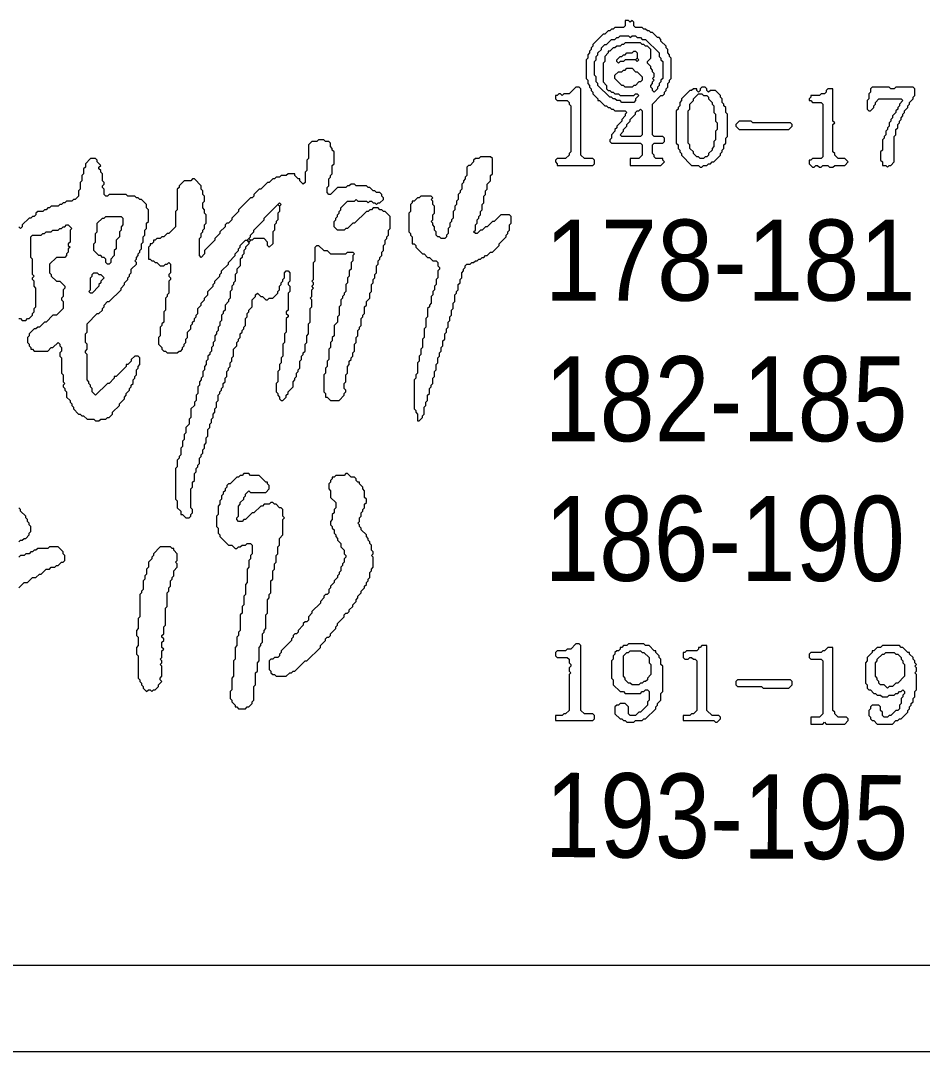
# Model space of a CAD drawing. Header units: millimetres. Extents: x 4 to 412, y 4 to 290.
# Drawn here: x 250.2 to 296.6, y 4.2 to 57.2 of the extents above; entities that cross this region are included whole.
import ezdxf

# ---------------------------------------------------------------- set-up
doc = ezdxf.new("R2010")
doc.units = ezdxf.units.MM
for name, color, linetype, lineweight in [('OCR_TEXT', 6, 'Continuous', 0), ('TRACE_CURVE', 6, 'Continuous', 0), ('TRACE_STRAIGHT', 5, 'Continuous', 0), ('TRACE_TEXT_SYMBOL', 6, 'Continuous', 0)]:
    doc.layers.add(name, color=color, linetype=linetype, lineweight=lineweight)
doc.styles.add('wqy-unicode', font='wqy-unicode.lff')

msp = doc.modelspace()

# ---------------------------------------------------------------- linework, layer by layer
at = {"layer": 'TRACE_CURVE', "color": 6}
for points in [[(265.525, 51.056), (265.438, 50.968), (265.175, 50.968), (265, 50.793), (265, 50.093), (264.912, 50.005), (264.912, 49.479), (264.825, 49.392), (264.825, 48.866), (264.737, 48.779), (264.562, 48.954), (264.562, 49.042), (264.474, 49.042), (264.299, 49.217), (264.299, 49.304), (263.949, 49.304), (263.861, 49.217), (263.599, 49.217), (263.511, 49.129), (263.336, 49.129), (263.248, 49.042), (263.161, 49.042), (262.986, 48.866), (262.898, 48.866), (262.548, 48.516), (262.46, 48.516), (262.198, 48.253), (262.198, 48.166), (262.11, 48.078), (262.022, 48.078), (261.409, 47.465), (261.409, 47.378), (261.059, 47.027), (261.059, 46.94), (260.884, 46.765), (260.796, 46.765), (260.709, 46.677), (260.709, 46.59), (260.446, 46.327), (260.446, 46.239), (260.183, 45.977), (260.183, 45.889), (259.658, 45.363), (259.658, 45.188), (259.483, 45.013), (259.395, 45.101), (259.395, 45.977), (259.483, 46.064), (259.483, 46.239), (259.57, 46.327), (259.57, 46.414), (259.658, 46.502), (259.658, 46.677), (259.745, 46.765), (259.745, 47.203), (259.658, 47.29), (259.658, 47.465), (259.57, 47.553), (259.57, 47.816), (259.658, 47.903), (259.658, 48.166), (259.57, 48.253), (259.57, 48.429), (259.483, 48.516)], [(268.853, 48.078), (268.766, 48.166), (268.766, 48.253), (268.678, 48.341), (268.503, 48.341), (268.415, 48.429), (268.328, 48.429), (268.153, 48.604), (268.065, 48.604), (267.977, 48.691), (267.452, 48.691), (267.364, 48.779), (267.189, 48.779), (267.102, 48.691), (267.014, 48.691), (266.927, 48.604), (266.489, 48.604), (266.138, 48.253), (266.051, 48.253), (265.963, 48.341), (265.963, 48.604), (266.051, 48.691), (266.051, 49.042), (266.138, 49.129), (266.138, 49.217), (266.226, 49.304), (266.226, 49.742), (266.314, 49.83), (266.314, 50.443), (266.226, 50.53), (266.226, 50.618), (266.138, 50.706), (266.138, 50.881), (266.051, 50.968), (265.876, 50.968), (265.788, 51.056), (265.525, 51.056)], [(253.79, 50.093), (253.528, 49.83), (253.528, 49.655), (253.44, 49.567), (253.44, 49.304), (253.353, 49.217), (253.353, 48.954), (253.265, 48.866), (253.265, 48.516), (253.177, 48.429), (253.177, 48.166), (253.002, 47.991), (252.915, 47.991), (252.827, 47.903), (252.564, 47.903), (252.477, 47.816), (252.389, 47.816), (252.302, 47.728), (252.214, 47.728), (252.126, 47.64), (251.776, 47.64), (251.689, 47.553), (251.601, 47.553), (251.513, 47.465), (251.426, 47.465), (251.338, 47.378), (251.076, 47.378), (250.988, 47.29), (250.988, 47.203), (250.9, 47.115), (250.813, 47.115), (250.725, 47.027), (250.638, 47.027), (250.287, 46.677), (250.287, 46.59), (250.2, 46.502), (250.112, 46.59)], [(256.242, 45.101), (256.242, 45.188), (256.33, 45.276), (256.33, 45.363), (256.418, 45.451), (256.418, 45.714), (256.505, 45.801), (256.505, 46.064), (256.593, 46.152), (256.593, 46.414), (256.68, 46.502), (256.68, 46.765), (256.768, 46.852), (256.768, 47.465), (256.68, 47.553), (256.68, 47.728), (256.418, 47.991), (256.33, 47.991), (256.242, 48.078), (256.155, 48.078), (256.067, 48.166), (255.717, 48.166), (255.629, 48.253), (254.754, 48.253), (254.666, 48.166), (254.579, 48.166), (254.491, 48.253), (254.491, 48.516), (254.403, 48.604), (254.403, 48.691), (254.491, 48.779), (254.491, 48.866), (254.403, 48.954), (254.403, 49.304), (254.316, 49.392), (254.316, 49.479), (254.228, 49.567), (254.228, 49.655), (254.316, 49.742), (254.141, 49.917), (254.141, 50.005), (254.053, 50.093), (253.79, 50.093)], [(273.845, 50.18), (273.757, 50.093), (273.582, 50.093), (273.495, 50.005), (273.495, 49.917), (273.319, 49.742), (273.232, 49.742), (273.144, 49.655), (273.144, 49.217), (273.057, 49.129), (273.057, 49.042), (272.969, 48.954), (272.969, 48.866), (272.882, 48.779), (272.882, 48.516), (272.794, 48.429), (272.794, 48.341), (272.706, 48.253), (272.706, 47.991), (272.619, 47.903), (272.619, 47.728), (272.531, 47.64), (272.531, 47.465), (272.444, 47.378), (272.444, 47.027), (272.356, 46.94), (272.356, 46.852), (272.269, 46.765), (272.269, 46.59), (272.181, 46.502), (272.181, 46.239), (272.093, 46.152), (272.093, 46.064), (272.006, 45.977), (271.831, 45.977), (271.743, 46.064), (271.656, 46.064), (271.568, 46.152), (271.568, 46.327), (271.48, 46.414), (271.48, 46.59), (271.393, 46.677), (271.393, 46.765), (271.305, 46.852), (271.393, 46.94), (271.393, 47.203), (271.48, 47.29), (271.48, 47.64), (271.393, 47.728), (271.393, 47.903), (271.305, 47.991), (271.393, 48.078), (271.305, 48.166), (270.78, 48.166), (270.692, 48.078), (270.605, 48.078), (270.429, 47.903), (270.342, 47.903), (270.342, 47.816), (270.254, 47.728), (270.254, 47.378), (270.167, 47.29), (270.167, 46.327), (270.254, 46.239)], [(275.421, 46.765), (275.421, 47.115), (275.334, 47.203), (274.896, 47.203), (274.545, 46.852), (274.458, 46.852), (274.195, 46.59), (274.108, 46.59), (273.932, 46.414), (273.845, 46.414), (273.67, 46.239), (273.582, 46.239), (273.495, 46.327), (273.582, 46.414), (273.582, 46.677), (273.67, 46.765), (273.67, 46.94), (273.757, 47.027), (273.757, 47.115), (273.845, 47.203), (273.845, 47.378), (273.932, 47.465), (273.932, 47.728), (274.02, 47.816), (274.02, 48.166), (274.108, 48.253), (274.108, 48.429), (274.195, 48.516), (274.195, 48.779), (274.37, 48.954), (274.37, 49.217), (274.458, 49.304), (274.458, 50.093), (274.37, 50.18), (273.845, 50.18)], [(259.483, 48.516), (259.483, 48.691), (259.132, 49.042), (259.045, 49.042), (258.957, 48.954), (258.607, 48.954), (258.344, 48.691), (258.344, 48.604), (258.257, 48.516), (258.257, 47.465), (258.169, 47.378), (258.169, 46.59), (257.819, 46.239), (257.731, 46.239), (257.556, 46.064), (257.468, 46.064), (257.381, 45.977), (257.206, 45.977), (257.118, 45.889), (257.031, 45.889), (257.031, 45.801), (256.943, 45.714), (256.855, 45.714), (256.855, 45.626), (256.768, 45.539), (256.768, 44.926), (256.855, 44.926), (256.943, 44.838), (257.031, 44.838), (257.118, 44.75), (257.206, 44.75), (257.381, 44.575), (257.556, 44.575), (257.644, 44.663), (257.731, 44.663), (257.819, 44.75), (257.906, 44.663), (257.906, 44.225), (257.819, 44.137), (257.819, 44.05), (257.906, 43.962), (257.906, 43.875), (257.819, 43.787), (257.819, 43.174), (257.731, 43.087), (257.731, 42.999), (257.644, 42.911), (257.644, 42.298), (257.556, 42.211), (257.556, 41.685), (257.468, 41.598), (257.468, 41.51), (257.381, 41.423), (257.381, 40.985), (257.293, 40.897), (257.293, 40.547), (257.468, 40.372), (257.468, 40.284), (257.556, 40.197), (257.644, 40.197), (257.731, 40.109), (258.257, 40.109), (258.344, 40.197), (258.432, 40.197)], [(268.24, 43.612), (268.328, 43.7), (268.328, 43.875), (268.415, 43.962), (268.415, 44.137), (268.503, 44.225), (268.503, 44.575), (268.59, 44.663), (268.59, 44.838), (268.678, 44.926), (268.678, 45.013), (268.766, 45.101), (268.766, 45.276), (268.853, 45.363), (268.853, 45.626), (268.941, 45.714), (268.941, 45.889), (269.028, 45.977), (269.028, 46.064), (269.116, 46.152), (269.116, 46.414), (269.203, 46.502), (269.203, 47.115), (268.941, 47.378), (268.853, 47.378), (268.766, 47.465), (268.678, 47.465), (268.59, 47.553), (268.328, 47.553), (268.24, 47.465), (268.153, 47.465), (268.065, 47.378), (267.977, 47.378), (267.364, 46.765), (267.277, 46.765), (267.014, 46.502), (266.927, 46.502), (266.839, 46.414), (266.489, 46.414), (266.314, 46.59), (266.314, 46.852), (266.401, 46.94), (266.401, 47.027), (266.489, 47.115), (266.489, 47.203), (266.576, 47.29), (266.576, 47.378), (266.664, 47.465), (266.664, 47.553), (267.014, 47.903), (267.364, 47.903), (267.452, 47.991), (267.54, 47.903), (267.977, 47.903), (268.065, 47.816), (268.153, 47.903), (268.24, 47.903), (268.328, 47.816), (268.415, 47.816), (268.503, 47.728), (268.59, 47.816), (268.678, 47.816), (268.853, 47.991), (268.853, 48.078)], [(250.463, 41.773), (250.55, 41.861), (250.638, 41.861), (250.813, 42.036), (250.813, 42.123), (250.9, 42.211), (250.9, 42.386), (250.988, 42.474), (250.988, 43.437), (250.9, 43.524), (250.9, 43.787), (250.813, 43.875), (250.813, 43.962), (250.9, 44.05), (250.813, 44.137), (250.813, 44.926), (250.725, 45.013), (250.725, 46.064), (250.813, 46.152), (251.251, 46.152), (251.338, 46.239), (251.426, 46.239), (251.513, 46.327), (251.776, 46.327), (251.864, 46.414), (252.126, 46.414), (252.214, 46.502), (252.302, 46.502), (252.389, 46.59), (252.477, 46.59), (252.564, 46.677), (252.652, 46.677), (252.827, 46.502), (252.739, 46.414), (252.739, 45.801), (252.652, 45.714), (252.652, 45.626), (252.739, 45.539), (252.652, 45.451), (252.652, 45.276), (252.564, 45.188), (252.564, 45.101), (252.477, 45.013), (252.039, 45.013), (251.689, 44.663), (251.689, 44.225), (251.776, 44.137), (251.776, 44.05), (252.039, 43.787), (252.214, 43.787), (252.477, 43.524), (252.477, 43.437), (252.389, 43.349), (252.389, 42.999), (252.302, 42.911), (252.302, 42.824), (252.389, 42.736), (252.389, 42.386), (252.039, 42.036), (251.864, 42.036), (251.513, 41.685), (251.426, 41.685), (251.163, 41.423), (251.076, 41.423)], [(271.305, 38.445), (271.393, 38.533), (271.393, 38.795), (271.48, 38.883), (271.48, 39.146), (271.568, 39.233), (271.568, 39.496), (271.656, 39.584), (271.656, 39.846), (271.743, 39.934), (271.743, 40.109), (271.831, 40.197), (271.831, 40.372), (271.918, 40.459), (271.918, 40.722), (272.006, 40.81), (272.006, 41.072), (272.093, 41.16), (272.093, 41.335), (272.181, 41.423), (272.181, 41.685), (272.269, 41.773), (272.269, 41.948), (272.356, 42.036), (272.356, 42.298), (272.444, 42.386), (272.444, 42.649), (272.531, 42.736), (272.531, 43.087), (272.619, 43.174), (272.619, 43.262), (272.706, 43.349), (272.706, 43.612), (272.794, 43.7), (272.794, 43.875), (272.882, 43.962), (272.882, 44.225), (272.969, 44.313), (272.969, 44.4), (273.057, 44.488), (273.057, 44.575), (273.144, 44.663), (273.319, 44.663), (273.407, 44.75), (273.495, 44.75), (273.582, 44.838), (273.67, 44.838), (273.757, 44.926), (273.845, 44.926), (273.932, 45.013), (274.02, 45.013), (274.108, 45.101), (274.195, 45.101), (274.37, 45.276), (274.458, 45.276), (274.808, 45.626), (274.808, 45.714), (275.159, 46.064), (275.159, 46.152), (275.246, 46.239), (275.246, 46.327), (275.334, 46.414), (275.334, 46.677), (275.421, 46.765)], [(270.254, 46.239), (270.254, 46.152), (270.342, 46.064), (270.342, 45.714), (270.429, 45.714), (270.517, 45.626), (270.517, 45.539), (270.867, 45.188), (270.955, 45.188), (271.13, 45.013), (271.218, 45.013), (271.393, 44.838), (271.568, 44.838), (271.656, 44.75), (271.656, 44.575), (271.743, 44.488), (271.743, 44.4), (271.656, 44.313), (271.656, 43.962), (271.568, 43.875), (271.568, 43.612), (271.48, 43.524), (271.48, 43.349), (271.393, 43.262), (271.393, 43.087), (271.305, 42.999), (271.305, 42.649), (271.218, 42.561), (271.218, 42.474), (271.13, 42.386), (271.13, 41.948), (271.043, 41.861), (271.043, 41.423), (270.955, 41.335), (270.955, 40.897), (270.867, 40.81), (270.867, 40.372), (270.78, 40.284), (270.78, 40.021), (270.692, 39.934), (270.692, 39.671), (270.605, 39.584), (270.605, 39.058), (270.517, 38.971), (270.517, 38.795), (270.429, 38.708), (270.429, 37.219), (270.517, 37.132), (270.517, 37.044), (270.605, 36.956), (270.605, 36.606), (270.692, 36.606), (270.867, 36.781), (270.867, 36.869), (270.955, 36.956), (270.955, 37.307), (271.043, 37.394), (271.043, 37.569), (271.13, 37.657), (271.13, 37.92), (271.218, 38.007), (271.218, 38.27), (271.305, 38.358), (271.305, 38.445)], [(258.432, 40.197), (258.519, 40.284), (258.519, 40.372), (258.607, 40.459), (258.607, 40.547), (258.695, 40.634), (258.695, 40.81), (258.782, 40.897), (258.782, 41.16), (258.957, 41.335), (258.957, 41.51), (259.045, 41.598), (259.045, 41.685), (259.132, 41.773), (259.132, 41.861), (259.22, 41.948), (259.22, 42.036), (259.308, 42.123), (259.308, 42.386), (259.483, 42.561), (259.483, 42.649), (259.658, 42.824), (259.658, 42.911), (259.833, 43.087), (259.833, 43.262), (260.096, 43.524), (260.096, 43.612), (260.183, 43.7), (260.183, 43.787), (260.446, 44.05), (260.446, 44.137), (260.534, 44.225), (260.534, 44.313), (260.884, 44.663), (260.884, 44.75), (261.234, 45.101), (261.234, 45.188), (261.409, 45.363), (261.409, 45.451), (261.497, 45.539), (261.497, 45.626), (261.76, 45.889), (261.847, 45.889), (261.935, 45.801), (261.935, 45.714), (261.76, 45.539), (261.76, 45.451), (261.672, 45.363), (261.672, 45.188), (261.584, 45.101), (261.584, 45.013), (261.497, 44.926), (261.497, 44.575), (261.322, 44.4), (261.322, 44.225), (261.234, 44.137), (261.234, 43.787), (261.147, 43.7), (261.147, 43.612), (261.059, 43.524), (261.059, 43.349), (260.971, 43.262), (260.971, 42.911), (260.884, 42.824)], [(263.511, 37.745), (263.599, 37.657), (263.686, 37.657), (263.861, 37.832), (263.861, 37.92), (263.949, 38.007), (263.949, 38.095), (264.212, 38.358), (264.212, 38.62), (264.299, 38.708), (264.299, 38.795), (264.387, 38.883), (264.387, 39.058), (264.474, 39.146), (264.474, 39.233), (264.562, 39.321), (264.562, 39.671), (264.65, 39.759), (264.65, 39.934), (264.737, 40.021), (264.737, 40.109), (264.825, 40.197), (264.825, 40.547), (264.912, 40.634), (264.912, 40.985), (265, 41.072), (265, 41.598), (265.087, 41.685), (265.087, 42.386), (265.175, 42.474), (265.175, 42.824), (265.087, 42.911), (265.175, 42.999), (265.175, 43.349), (265.263, 43.437), (265.175, 43.524), (265.263, 43.612), (265.263, 43.7), (265.175, 43.787), (265.263, 43.875), (265.263, 44.75), (265.35, 44.838), (265.35, 45.539), (265.438, 45.626), (265.525, 45.626), (265.788, 45.363), (265.963, 45.363), (266.138, 45.188), (266.927, 45.188), (267.014, 45.276), (267.277, 45.276), (267.364, 45.188), (267.277, 45.101), (267.277, 44.838), (267.189, 44.75), (267.189, 44.4), (267.102, 44.313), (267.102, 44.05), (267.014, 43.962), (267.014, 43.7), (266.927, 43.612), (266.927, 43.262), (266.839, 43.174), (266.839, 43.087)], [(255.892, 38.445), (255.98, 38.533), (255.98, 38.708), (256.067, 38.795), (256.067, 38.883), (256.155, 38.971), (256.155, 39.233), (256.242, 39.321), (256.242, 39.408), (256.33, 39.496), (256.33, 39.846), (256.242, 39.934), (256.067, 39.934), (255.892, 39.759), (255.892, 39.671), (255.717, 39.496), (255.629, 39.496), (255.629, 39.408), (255.104, 38.883), (255.016, 38.883), (255.016, 38.795), (254.754, 38.533), (254.666, 38.533), (254.053, 37.92), (253.878, 38.095), (253.878, 38.27), (253.79, 38.358), (253.79, 38.445), (253.703, 38.533), (253.703, 38.62), (253.615, 38.708), (253.615, 40.021), (253.528, 40.109), (253.528, 40.197), (253.615, 40.284), (253.615, 40.547), (253.528, 40.634), (253.528, 41.072), (253.615, 41.16), (253.615, 41.598), (254.141, 42.123), (254.228, 42.123), (254.403, 42.298), (254.403, 42.386), (254.491, 42.474), (254.491, 42.561), (254.666, 42.736), (254.754, 42.736), (255.367, 43.349), (255.367, 43.437), (255.542, 43.612), (255.542, 43.7), (255.717, 43.875), (255.717, 43.962), (255.805, 44.05), (255.805, 44.137), (255.892, 44.225), (255.892, 44.4), (256.155, 44.663), (256.155, 44.75), (256.067, 44.838), (256.155, 44.926), (256.155, 45.013), (256.242, 45.101)], [(261.497, 41.072), (261.584, 41.16), (261.584, 41.248), (261.672, 41.335), (261.672, 41.423), (261.76, 41.51), (261.76, 41.861), (261.847, 41.948), (261.847, 42.123), (261.935, 42.211), (261.935, 42.298), (262.11, 42.474), (262.11, 42.824), (262.285, 42.999), (262.285, 43.087), (262.373, 43.174), (262.548, 42.999), (262.635, 42.999), (262.811, 42.824), (262.898, 42.824), (262.986, 42.911), (263.161, 42.911), (263.424, 43.174), (263.424, 43.262), (263.511, 43.349), (263.511, 43.524), (263.599, 43.612), (263.599, 43.7), (263.686, 43.787), (263.686, 43.875), (263.774, 43.962), (263.774, 44.225), (263.861, 44.313), (263.949, 44.313), (264.037, 44.225), (264.037, 43.787), (263.949, 43.7), (263.949, 43.612), (264.037, 43.524), (264.037, 43.262), (263.949, 43.174), (263.949, 42.298), (263.861, 42.211), (263.861, 42.123), (263.949, 42.036), (263.949, 41.948), (263.861, 41.861), (263.861, 41.16), (263.774, 41.072), (263.774, 40.634), (263.686, 40.547), (263.686, 39.934), (263.599, 39.846), (263.599, 39.584), (263.511, 39.496), (263.511, 39.233), (263.424, 39.146), (263.424, 38.62), (263.336, 38.533), (263.336, 38.095), (263.424, 38.007), (263.424, 37.92), (263.511, 37.832), (263.511, 37.745)], [(266.839, 43.087), (266.751, 42.999), (266.751, 42.911), (266.664, 42.824), (266.664, 42.561), (266.576, 42.474), (266.576, 42.036), (266.489, 41.948), (266.489, 41.685), (266.314, 41.51), (266.314, 40.985), (266.226, 40.897), (266.226, 40.722), (266.138, 40.634), (266.138, 40.372), (266.051, 40.284), (266.051, 39.759), (265.963, 39.671), (265.963, 39.408), (265.876, 39.321), (265.876, 39.058), (265.788, 38.971), (265.788, 38.095), (265.876, 38.007), (265.876, 37.832), (265.963, 37.832), (266.138, 37.657), (266.576, 37.657), (266.839, 37.92), (266.839, 38.007), (266.927, 38.095), (266.927, 38.182), (266.839, 38.27), (266.839, 38.533), (266.927, 38.62), (266.927, 38.971), (267.014, 39.058), (267.014, 39.408), (267.102, 39.496), (267.102, 39.671), (267.189, 39.759), (267.189, 39.846), (267.277, 39.934), (267.277, 40.109), (267.364, 40.197), (267.364, 40.547), (267.452, 40.634), (267.452, 40.897), (267.54, 40.985), (267.54, 41.248), (267.627, 41.335), (267.627, 41.423), (267.715, 41.51), (267.715, 41.861), (267.802, 41.948), (267.802, 42.036), (267.89, 42.123), (267.89, 42.474), (267.977, 42.561), (267.977, 42.736), (268.153, 42.911), (268.153, 43.174), (268.24, 43.262), (268.24, 43.612)], [(260.884, 42.824), (260.884, 42.736), (260.709, 42.561), (260.709, 42.298), (260.621, 42.211), (260.621, 42.123), (260.534, 42.036), (260.534, 41.773), (260.446, 41.685), (260.446, 41.51), (260.358, 41.423), (260.358, 41.248), (260.271, 41.16), (260.271, 41.072), (260.183, 40.985), (260.183, 40.722), (260.096, 40.634), (260.096, 40.459), (260.008, 40.372), (260.008, 40.197), (259.921, 40.109), (259.921, 40.021), (259.833, 39.934), (259.833, 39.759), (259.745, 39.671), (259.745, 39.496), (259.658, 39.408), (259.658, 39.233), (259.57, 39.146), (259.57, 38.883), (259.483, 38.795), (259.483, 38.708), (259.395, 38.62), (259.395, 38.445), (259.308, 38.358), (259.308, 38.007), (259.22, 37.92), (259.22, 37.657), (259.132, 37.569), (259.132, 37.394), (258.957, 37.219), (258.957, 36.781), (258.87, 36.694), (258.87, 36.431), (258.695, 36.256), (258.695, 35.993), (258.607, 35.905), (258.607, 35.643), (258.519, 35.555), (258.519, 35.292), (258.432, 35.205), (258.432, 34.855), (258.344, 34.767), (258.344, 34.679), (258.257, 34.592), (258.257, 34.242), (258.169, 34.154), (258.169, 32.578), (258.257, 32.49), (258.257, 32.14), (258.432, 31.965), (258.432, 31.789), (258.519, 31.789), (258.695, 31.614)], [(250.112, 41.861), (250.2, 41.861), (250.287, 41.773), (250.463, 41.773)], [(251.076, 41.423), (250.988, 41.335), (250.9, 41.335), (250.638, 41.072), (250.638, 40.985), (250.55, 40.897), (250.55, 40.634), (250.638, 40.547), (250.638, 40.459), (250.725, 40.372), (250.725, 40.284), (250.813, 40.284), (250.9, 40.197), (251.601, 40.197), (251.776, 40.372), (251.864, 40.372), (252.126, 40.634), (252.214, 40.547), (252.214, 40.459), (252.302, 40.372), (252.302, 40.197), (252.214, 40.109), (252.214, 39.934), (252.302, 39.846), (252.302, 39.058), (252.389, 38.971), (252.389, 38.62), (252.477, 38.533), (252.389, 38.445), (252.389, 38.358), (252.477, 38.27), (252.477, 38.182), (252.564, 38.095), (252.564, 37.832), (252.739, 37.657), (252.739, 37.569), (252.827, 37.482), (252.827, 37.394), (252.915, 37.307), (252.915, 37.219), (253.177, 36.956), (253.265, 36.956), (253.353, 36.869), (253.44, 36.869), (253.615, 36.694), (253.966, 36.694), (254.053, 36.606), (254.228, 36.606), (254.316, 36.694), (254.579, 36.694), (254.666, 36.781), (254.754, 36.781), (254.929, 36.956), (254.929, 37.044), (255.279, 37.394), (255.279, 37.482), (255.542, 37.745), (255.542, 37.832), (255.629, 37.92), (255.629, 38.007), (255.805, 38.182), (255.805, 38.27), (255.892, 38.358), (255.892, 38.445)], [(258.695, 31.614), (258.87, 31.614), (258.957, 31.702), (258.957, 31.789), (259.045, 31.877), (259.045, 32.052), (258.957, 32.14), (258.957, 33.103), (259.045, 33.191), (259.045, 33.453), (259.132, 33.541), (259.132, 33.891), (259.22, 33.979), (259.22, 34.154), (259.308, 34.242), (259.308, 34.329), (259.395, 34.417), (259.395, 34.679), (259.483, 34.767), (259.483, 34.855), (259.57, 34.942), (259.57, 35.117), (259.658, 35.205), (259.658, 35.38), (259.745, 35.468), (259.745, 35.73), (259.833, 35.818), (259.833, 36.168), (259.921, 36.256), (259.921, 36.431), (260.008, 36.518), (260.008, 36.694), (260.096, 36.781), (260.096, 36.956), (260.183, 37.044), (260.183, 37.219), (260.271, 37.307), (260.271, 37.569), (260.358, 37.657), (260.358, 37.92), (260.446, 38.007), (260.446, 38.095), (260.534, 38.182), (260.534, 38.27), (260.621, 38.358), (260.621, 38.533), (260.709, 38.62), (260.709, 38.795), (260.796, 38.883), (260.796, 39.146), (260.884, 39.233), (260.884, 39.321), (260.971, 39.408), (260.971, 39.584), (261.059, 39.671), (261.059, 39.846), (261.147, 39.934), (261.147, 40.284), (261.322, 40.459), (261.322, 40.634), (261.409, 40.722), (261.409, 40.81), (261.497, 40.897), (261.497, 41.072)]]:
    msp.add_lwpolyline(points, dxfattribs=at)
for points in [[(263.424, 47.728), (263.511, 47.64), (263.511, 47.378), (263.424, 47.29), (263.424, 46.94), (263.336, 46.852), (263.336, 46.765), (263.248, 46.677), (263.248, 46.414), (263.161, 46.327), (263.161, 45.714), (262.986, 45.539), (262.898, 45.626), (262.898, 45.801), (262.723, 45.977), (262.198, 45.977), (262.11, 45.889), (262.022, 45.889), (261.935, 45.977), (262.022, 46.064), (262.022, 46.152), (262.198, 46.327), (262.198, 46.414), (262.723, 46.94), (262.723, 47.027)], [(263.424, 47.728), (263.511, 47.816), (263.599, 47.728), (263.511, 47.64)], [(254.491, 47.027), (254.579, 47.115), (255.367, 47.115), (255.454, 47.027), (255.454, 46.677), (255.367, 46.59), (255.367, 46.414), (255.279, 46.327), (255.279, 46.064), (255.104, 45.889), (255.104, 45.451), (255.016, 45.363), (255.016, 45.101), (254.841, 44.926), (254.841, 44.75), (254.754, 44.663), (254.666, 44.663), (254.579, 44.75), (254.579, 44.926), (254.491, 45.013), (254.403, 45.013), (254.316, 45.101), (254.228, 45.101), (253.966, 45.363), (253.966, 45.714), (254.053, 45.801), (254.053, 46.239), (254.141, 46.327), (254.141, 46.765), (254.403, 47.027)], [(261.847, 45.889), (261.935, 45.977), (262.022, 45.889), (261.935, 45.801)], [(253.878, 44.137), (253.966, 44.225), (254.141, 44.225), (254.228, 44.137), (254.316, 44.137), (254.491, 43.962), (254.316, 43.787), (254.316, 43.7), (254.228, 43.612), (254.228, 43.524), (253.878, 43.174), (253.79, 43.174), (253.703, 43.262), (253.79, 43.349), (253.79, 43.962), (253.878, 44.05)]]:
    msp.add_lwpolyline(points, close=True, dxfattribs=at)
at = {"layer": 'TRACE_STRAIGHT', "color": 5}
for p, q in [((6.564, 8.623), (376.795, 8.623)), ((3.935, 4.184), (412.32, 4.184))]:
    msp.add_line(p, q, dxfattribs=at)
at = {"layer": 'TRACE_TEXT_SYMBOL', "color": 6}
for points in [[(281.289, 57.186), (281.289, 56.923), (281.201, 56.836), (280.763, 56.836), (280.676, 56.748), (280.588, 56.748), (280.501, 56.661), (280.413, 56.661), (280.238, 56.485), (280.15, 56.485), (279.625, 55.96), (279.625, 55.872), (279.537, 55.785), (279.537, 55.697), (279.45, 55.61), (279.45, 55.522), (279.362, 55.435), (279.362, 55.259), (279.275, 55.172), (279.275, 54.209), (279.362, 54.121), (279.362, 53.946), (279.45, 53.858), (279.45, 53.771), (279.537, 53.683), (279.537, 53.595), (279.625, 53.508), (279.625, 53.42), (279.888, 53.158), (279.888, 53.07), (279.975, 53.07), (280.238, 52.807), (280.325, 52.807), (280.413, 52.72), (280.501, 52.72), (280.588, 52.632), (280.676, 52.632), (280.763, 52.545), (281.289, 52.545), (281.376, 52.457), (281.289, 52.369), (281.289, 52.282), (281.114, 52.107), (281.114, 52.019), (280.851, 51.756), (280.851, 51.669), (280.763, 51.581), (280.763, 51.494), (280.588, 51.319), (280.588, 51.143), (280.501, 51.056), (280.501, 50.968), (280.588, 50.881), (282.077, 50.881), (282.164, 50.793), (282.164, 50.268), (281.989, 50.093), (281.551, 50.093), (281.551, 49.742), (283.128, 49.742), (283.303, 49.917), (283.215, 50.005), (283.215, 50.093), (282.865, 50.093)], [(282.865, 50.093), (282.777, 50.18), (282.777, 50.268), (282.69, 50.355), (282.69, 50.793), (282.777, 50.881), (283.215, 50.881), (283.303, 50.968), (283.303, 51.143), (283.215, 51.231), (282.777, 51.231), (282.69, 51.319), (282.69, 52.895), (283.128, 53.333), (283.215, 53.333), (283.303, 53.42), (283.303, 53.508), (283.39, 53.595), (283.39, 53.683), (283.478, 53.771), (283.478, 53.946), (283.566, 54.033), (283.566, 54.121), (283.653, 54.209), (283.653, 55.259), (283.566, 55.347), (283.566, 55.435), (283.478, 55.522), (283.478, 55.697), (283.39, 55.785), (283.39, 55.872), (283.128, 56.135), (283.128, 56.223), (283.04, 56.31), (282.953, 56.31), (282.69, 56.573), (282.602, 56.573), (282.515, 56.661), (282.427, 56.661), (282.34, 56.748), (282.252, 56.748), (282.164, 56.836), (281.814, 56.836), (281.727, 56.923), (281.727, 57.098), (281.639, 57.186), (281.551, 57.098), (281.464, 57.186), (281.289, 57.186)], [(280.501, 53.595), (280.588, 53.508), (280.676, 53.508), (280.763, 53.42), (280.938, 53.42), (281.026, 53.333), (281.727, 53.333), (281.814, 53.42), (281.902, 53.42), (281.989, 53.333), (281.814, 53.158), (281.814, 53.07), (281.727, 52.982), (281.114, 52.982), (281.026, 53.07), (280.851, 53.07), (280.763, 53.158), (280.676, 53.158), (280.588, 53.245), (280.501, 53.245), (279.888, 53.858), (279.888, 53.946), (279.8, 54.033), (279.8, 54.296), (279.712, 54.384), (279.712, 55.084), (279.8, 55.172), (279.8, 55.347), (279.888, 55.435), (279.888, 55.522), (280.063, 55.697), (280.063, 55.785), (280.238, 55.96), (280.325, 55.96), (280.588, 56.223), (280.763, 56.223), (280.851, 56.31), (280.938, 56.31)], [(280.938, 56.31), (281.026, 56.398), (281.464, 56.398), (281.551, 56.31), (281.639, 56.398), (281.814, 56.398), (281.902, 56.31), (282.077, 56.31), (282.164, 56.223), (282.34, 56.223), (283.04, 55.522), (283.04, 55.347), (283.128, 55.259), (283.128, 55.172), (283.215, 55.084), (283.215, 54.209), (283.128, 54.121), (283.128, 54.033), (283.04, 53.946), (283.04, 53.858), (282.953, 53.771), (282.953, 53.683), (282.777, 53.508), (282.69, 53.595), (282.69, 53.683), (282.602, 53.771), (282.602, 53.858), (282.69, 53.946), (282.69, 54.033), (282.777, 54.121), (282.69, 54.209), (282.777, 54.296), (282.777, 54.471), (282.69, 54.559), (282.69, 54.646), (282.602, 54.734), (282.602, 54.822), (282.427, 54.997), (282.427, 55.084), (282.602, 55.259), (282.602, 55.697), (282.427, 55.872), (282.34, 55.872), (282.252, 55.96), (282.164, 55.96), (282.077, 56.048), (281.289, 56.048), (281.201, 55.96), (281.114, 55.96), (281.026, 55.872), (280.851, 55.872), (280.763, 55.785), (280.676, 55.785), (280.501, 55.61), (280.413, 55.61), (280.413, 55.522), (280.238, 55.347), (280.238, 55.084), (280.15, 54.997), (280.15, 54.033), (280.325, 53.858), (280.325, 53.683), (280.413, 53.595), (280.501, 53.595)], [(293.987, 53.771), (293.899, 53.683), (293.899, 53.508), (293.812, 53.42), (293.812, 53.158), (293.724, 53.07), (293.724, 52.632), (293.812, 52.545), (293.899, 52.545), (294.075, 52.72), (294.075, 52.807), (294.162, 52.895), (294.162, 52.982), (294.337, 53.158), (295.476, 53.158), (295.563, 53.07), (295.388, 52.895), (295.388, 52.807), (295.301, 52.72), (295.301, 52.632), (295.213, 52.545), (295.213, 52.457), (295.038, 52.282), (295.038, 52.194), (294.95, 52.107), (294.95, 52.019), (294.863, 51.932), (294.863, 51.756), (294.775, 51.669), (294.775, 51.581), (294.688, 51.494), (294.688, 51.319), (294.6, 51.231), (294.6, 51.143), (294.512, 51.056), (294.512, 50.53), (294.425, 50.443), (294.425, 50.005), (294.512, 49.917), (294.512, 49.742), (294.688, 49.742), (294.775, 49.655), (294.863, 49.742), (294.95, 49.742), (295.125, 49.917), (295.125, 51.231), (295.213, 51.319), (295.213, 51.581), (295.301, 51.669), (295.301, 51.844), (295.388, 51.932), (295.388, 52.019), (295.476, 52.107), (295.476, 52.194), (295.563, 52.282), (295.563, 52.369), (295.651, 52.457), (295.651, 52.545), (295.826, 52.72), (295.826, 52.807), (295.914, 52.895), (295.914, 52.982), (296.089, 53.158), (296.089, 53.245)], [(296.089, 53.245), (296.176, 53.333), (296.176, 53.683), (296.089, 53.771), (295.213, 53.771), (295.125, 53.683), (294.95, 53.683), (294.863, 53.771), (293.987, 53.771)], [(261.672, 33.891), (261.584, 33.804), (261.497, 33.804), (261.409, 33.716), (261.322, 33.716), (260.971, 33.366), (260.884, 33.366), (260.796, 33.278), (260.796, 33.191), (260.709, 33.103), (260.709, 33.016), (260.621, 32.928), (260.621, 32.84), (260.534, 32.753), (260.534, 32.578), (260.446, 32.49), (260.446, 32.315), (260.358, 32.227), (260.358, 31.789), (260.271, 31.702), (260.271, 31.176), (260.358, 31.089), (260.358, 30.826), (260.446, 30.739), (260.446, 30.651), (260.884, 30.213), (261.059, 30.213), (261.234, 30.038), (261.322, 30.038), (261.409, 30.126), (261.497, 30.126), (261.584, 30.213), (261.76, 30.213), (261.847, 30.301), (262.022, 30.301), (262.11, 30.213), (262.11, 29.775), (262.022, 29.688), (262.022, 29.513), (261.935, 29.425), (261.935, 29.075), (261.847, 28.987), (261.847, 28.287), (261.76, 28.199), (261.76, 27.673), (261.672, 27.586), (261.672, 27.148), (261.584, 27.06), (261.584, 26.71), (261.497, 26.623), (261.497, 25.834), (261.409, 25.747), (261.409, 25.572), (261.322, 25.484), (261.322, 25.046), (261.234, 24.959), (261.234, 24.346), (261.147, 24.258), (261.147, 23.47), (261.059, 23.382), (261.059, 22.769), (260.971, 22.682), (260.971, 22.331), (261.059, 22.244)], [(261.409, 31.439), (261.322, 31.527), (261.322, 31.614), (261.409, 31.702), (261.409, 32.227), (261.497, 32.315), (261.497, 32.402), (261.672, 32.578), (261.672, 32.665), (261.76, 32.753), (261.76, 32.84), (261.935, 33.016), (262.022, 32.928), (262.811, 32.928), (262.986, 33.103), (262.986, 33.278), (262.898, 33.366), (262.898, 33.453), (262.811, 33.453), (262.46, 33.804), (262.022, 33.804), (261.935, 33.891), (261.672, 33.891)], [(266.927, 33.891), (266.839, 33.804), (266.401, 33.804), (266.314, 33.716), (266.226, 33.716), (266.226, 33.629), (266.138, 33.541), (266.138, 33.453), (266.051, 33.366), (266.051, 33.103), (266.138, 33.016), (266.138, 32.665), (266.401, 32.402), (266.401, 32.14), (266.314, 32.052), (266.314, 31.877), (266.226, 31.789), (266.226, 31.527), (266.138, 31.439), (266.138, 31.264), (266.226, 31.176), (266.226, 31.089), (266.314, 31.001), (266.314, 30.826), (266.401, 30.739), (266.401, 30.651), (266.489, 30.563), (266.489, 30.476), (266.664, 30.301), (266.664, 30.126), (266.839, 29.95), (266.839, 29.775), (266.927, 29.688), (266.927, 29.6), (266.839, 29.513), (266.839, 29.337), (266.751, 29.25), (266.751, 29.162), (266.664, 29.075), (266.664, 28.9), (266.576, 28.812), (266.576, 28.724), (266.489, 28.637), (266.489, 28.549), (266.314, 28.374), (266.314, 28.287), (266.138, 28.111), (266.138, 28.024), (266.051, 27.936), (266.051, 27.761), (265.963, 27.673), (265.876, 27.673), (265.788, 27.586), (265.788, 27.498), (265.613, 27.323), (265.613, 27.236), (265.175, 26.798), (265.175, 26.71), (265, 26.535), (265, 26.36), (264.912, 26.272), (264.825, 26.272), (264.737, 26.185), (264.737, 26.097)], [(268.153, 28.549), (268.153, 28.812), (268.24, 28.9), (268.24, 28.987), (268.328, 29.075), (268.328, 29.6), (268.24, 29.688), (268.328, 29.775), (268.328, 29.863), (268.24, 29.95), (268.24, 30.213), (268.153, 30.301), (268.153, 30.388), (268.065, 30.476), (268.065, 30.563), (267.977, 30.651), (267.977, 30.739), (267.715, 31.001), (267.715, 31.089), (267.627, 31.176), (267.627, 31.264), (267.54, 31.352), (267.627, 31.439), (267.627, 31.614), (267.715, 31.702), (267.715, 31.877), (267.802, 31.965), (267.802, 32.052), (267.89, 32.14), (267.89, 32.315), (267.977, 32.402), (267.977, 32.578), (267.89, 32.665), (267.89, 33.016), (267.802, 33.103), (267.802, 33.191), (267.627, 33.366), (267.627, 33.453), (267.54, 33.453), (267.452, 33.541), (267.452, 33.629), (267.364, 33.716), (267.189, 33.716), (267.014, 33.891), (266.927, 33.891)], [(261.059, 22.244), (261.059, 22.156), (261.234, 21.981), (261.234, 21.894), (261.322, 21.894), (261.409, 21.806), (261.76, 21.806), (261.847, 21.894), (261.935, 21.894), (262.11, 22.069), (262.11, 22.156), (262.198, 22.244), (262.198, 22.944), (262.285, 23.032), (262.285, 23.645), (262.373, 23.733), (262.373, 24.171), (262.46, 24.258), (262.46, 24.959), (262.548, 25.046), (262.548, 25.134), (262.635, 25.221), (262.635, 25.659), (262.723, 25.747), (262.723, 25.834), (262.811, 25.922), (262.811, 26.623), (262.898, 26.71), (262.898, 27.411), (262.986, 27.498), (262.986, 27.673), (263.073, 27.761), (263.073, 28.374), (263.161, 28.462), (263.161, 28.9), (263.248, 28.987), (263.248, 29.25), (263.336, 29.337), (263.336, 29.688), (263.424, 29.775), (263.424, 30.126), (263.511, 30.213), (263.511, 30.563), (263.686, 30.739), (263.686, 31.527), (263.774, 31.614), (263.686, 31.702), (263.686, 32.052), (263.599, 32.14), (263.511, 32.14), (263.336, 32.315), (263.248, 32.315), (263.161, 32.402), (263.073, 32.402), (262.986, 32.315), (262.723, 32.315), (262.635, 32.227), (262.548, 32.227), (262.198, 31.877), (262.11, 31.877), (261.76, 31.527), (261.672, 31.527), (261.584, 31.439), (261.409, 31.439)], [(250.112, 30.388), (250.2, 30.476), (250.287, 30.476), (250.375, 30.563), (250.463, 30.563), (250.638, 30.739), (250.638, 30.826), (250.725, 30.914), (250.725, 31.176), (250.638, 31.264), (250.638, 31.352), (250.55, 31.439), (250.55, 31.527), (250.463, 31.614), (250.463, 31.702), (250.2, 31.965), (250.2, 32.052), (250.112, 32.14)], [(251.689, 30.126), (251.601, 30.038), (251.076, 30.038), (250.988, 29.95), (250.9, 29.95), (250.813, 29.863), (250.725, 29.863), (250.638, 29.775), (250.463, 29.775), (250.375, 29.688), (250.2, 29.688), (250.112, 29.6)], [(250.112, 28.024), (250.375, 28.287), (250.55, 28.287), (250.813, 28.549), (250.988, 28.549), (251.163, 28.724), (251.251, 28.724), (251.513, 28.987), (251.689, 28.987), (251.776, 29.075), (251.951, 29.075), (252.039, 29.162), (252.126, 29.162), (252.302, 29.337), (252.389, 29.337), (252.477, 29.425), (252.477, 29.688), (252.389, 29.775), (252.389, 29.863), (252.126, 30.126), (251.689, 30.126)], [(257.381, 30.126), (257.031, 29.775), (257.031, 29.688), (256.943, 29.6), (256.943, 29.513), (256.768, 29.337), (256.768, 29.075), (256.68, 28.987), (256.68, 28.724), (256.593, 28.637), (256.593, 28.462), (256.505, 28.374), (256.505, 27.936), (256.418, 27.849), (256.418, 27.761), (256.33, 27.673), (256.33, 26.535), (256.242, 26.447), (256.242, 25.922), (256.155, 25.834), (256.155, 25.572), (256.242, 25.484), (256.242, 25.046), (256.155, 24.959), (256.155, 24.608), (256.242, 24.521), (256.242, 23.382), (256.33, 23.295), (256.33, 23.207), (256.418, 23.12), (256.418, 23.032), (256.505, 22.944), (256.505, 22.857), (256.68, 22.682), (256.768, 22.769), (256.855, 22.769), (256.943, 22.682), (257.031, 22.769), (257.118, 22.769), (257.293, 22.944), (257.293, 23.032), (257.468, 23.207), (257.381, 23.295), (257.381, 23.382), (257.468, 23.47), (257.468, 23.995), (257.381, 24.083), (257.468, 24.171), (257.468, 24.258), (257.381, 24.346), (257.468, 24.433), (257.468, 24.784), (257.556, 24.871), (257.468, 24.959), (257.468, 25.221), (257.556, 25.309), (257.556, 25.397), (257.468, 25.484), (257.468, 25.572), (257.556, 25.659), (257.556, 26.01), (257.644, 26.097), (257.644, 26.973), (257.731, 27.06)], [(257.731, 27.06), (257.731, 27.761), (257.819, 27.849), (257.819, 28.024), (257.906, 28.111), (257.906, 28.374), (257.994, 28.462), (257.994, 28.549), (258.082, 28.637), (258.082, 28.9), (258.257, 29.075), (258.257, 29.25), (258.169, 29.337), (258.257, 29.425), (258.257, 29.775), (258.082, 29.95), (258.082, 30.038), (257.994, 30.038), (257.906, 30.126), (257.381, 30.126)], [(264.737, 26.097), (264.474, 25.834), (264.474, 25.747), (264.387, 25.659), (264.299, 25.659), (264.212, 25.572), (264.212, 25.484), (264.124, 25.397), (264.124, 25.309), (263.599, 24.784), (263.599, 24.696), (263.511, 24.608), (263.511, 24.521), (263.424, 24.433), (263.248, 24.433), (263.161, 24.346), (263.073, 24.346), (262.986, 24.258), (262.986, 23.82), (263.073, 23.733), (263.073, 23.645), (263.161, 23.557), (263.248, 23.557), (263.336, 23.47), (263.861, 23.47), (264.037, 23.645), (264.124, 23.645), (264.212, 23.733), (264.299, 23.733), (264.825, 24.258), (264.912, 24.258), (265.613, 24.959), (265.613, 25.046), (265.876, 25.309), (265.876, 25.397), (265.963, 25.484), (266.051, 25.484), (266.138, 25.572), (266.138, 25.659), (266.401, 25.922), (266.401, 26.01), (266.489, 26.097), (266.489, 26.185), (266.839, 26.535), (266.839, 26.623), (266.927, 26.71), (267.014, 26.71), (267.102, 26.798), (267.102, 26.885), (267.277, 27.06), (267.277, 27.148), (267.452, 27.323), (267.452, 27.411), (267.54, 27.498), (267.54, 27.586), (267.715, 27.761), (267.715, 27.849), (267.89, 28.024), (267.89, 28.111), (267.977, 28.199), (267.977, 28.287), (268.065, 28.374), (268.065, 28.462), (268.153, 28.549)], [(281.464, 25.134), (281.376, 25.046), (281.201, 25.046), (281.114, 24.959), (281.026, 24.959), (281.026, 24.871), (280.938, 24.784), (280.851, 24.784), (280.763, 24.696), (280.763, 24.608), (280.676, 24.521), (280.676, 24.346), (280.588, 24.258), (280.588, 23.382), (280.676, 23.295), (280.676, 23.032), (281.026, 22.682), (281.201, 22.682), (281.289, 22.594), (282.077, 22.594), (282.164, 22.682), (282.252, 22.682), (282.34, 22.769), (282.427, 22.769), (282.515, 22.682), (282.515, 22.244), (282.427, 22.156), (282.427, 21.981), (282.077, 21.631), (281.989, 21.631), (281.814, 21.456), (281.551, 21.456), (281.464, 21.543), (281.464, 21.894), (281.289, 22.069), (281.026, 22.069), (280.938, 21.981), (280.851, 21.981), (280.763, 21.894), (280.763, 21.543), (281.026, 21.281), (281.114, 21.281), (281.201, 21.193), (281.289, 21.193), (281.376, 21.105), (281.727, 21.105), (281.814, 21.193), (282.164, 21.193), (282.252, 21.281), (282.34, 21.281), (282.865, 21.806), (282.865, 21.894), (282.953, 21.981), (282.953, 22.069), (283.128, 22.244), (283.128, 22.594), (283.215, 22.682), (283.215, 23.995), (283.128, 24.083), (283.128, 24.346), (283.04, 24.433), (283.04, 24.521), (282.865, 24.696), (282.865, 24.784)], [(282.865, 24.784), (282.777, 24.784), (282.515, 25.046), (282.34, 25.046), (282.252, 25.134), (281.464, 25.134)], [(294.512, 25.046), (294.425, 24.959), (294.25, 24.959), (294.075, 24.784), (293.987, 24.784), (293.987, 24.696), (293.724, 24.433), (293.724, 24.258), (293.637, 24.171), (293.637, 23.12), (293.724, 23.032), (293.724, 22.857), (293.812, 22.769), (293.899, 22.769), (294.075, 22.594), (294.162, 22.594), (294.25, 22.507), (294.425, 22.507), (294.512, 22.419), (294.775, 22.419), (294.863, 22.507), (295.125, 22.507), (295.213, 22.594), (295.301, 22.594), (295.388, 22.682), (295.476, 22.682), (295.563, 22.769), (295.651, 22.682), (295.651, 22.594), (295.563, 22.507), (295.563, 22.419), (295.476, 22.331), (295.476, 22.069), (295.388, 21.981), (295.388, 21.806), (295.301, 21.718), (295.213, 21.718), (294.95, 21.456), (294.863, 21.456), (294.775, 21.368), (294.6, 21.368), (294.512, 21.456), (294.512, 21.631), (294.425, 21.718), (294.425, 21.894), (294.337, 21.981), (293.987, 21.981), (293.899, 21.894), (293.899, 21.806), (293.812, 21.718), (293.812, 21.456), (293.899, 21.368), (293.899, 21.281), (293.987, 21.193), (294.075, 21.193), (294.25, 21.018), (295.038, 21.018), (295.213, 21.193), (295.301, 21.193), (295.388, 21.281), (295.476, 21.281), (295.826, 21.631), (295.826, 21.718), (295.914, 21.806)], [(295.914, 21.806), (295.914, 21.894), (296.001, 21.981), (296.001, 22.069), (296.089, 22.156), (296.089, 22.331), (296.176, 22.419), (296.176, 22.682), (296.264, 22.769), (296.264, 23.557), (296.176, 23.645), (296.264, 23.733), (296.264, 23.908), (296.176, 23.995), (296.264, 24.083), (296.176, 24.171), (296.176, 24.258), (296.089, 24.346), (296.089, 24.433), (295.914, 24.608), (295.914, 24.696), (295.826, 24.696), (295.563, 24.959), (295.476, 24.959), (295.388, 25.046), (294.512, 25.046)]]:
    msp.add_lwpolyline(points, dxfattribs=at)
for points in [[(281.639, 55.522), (281.727, 55.61), (281.814, 55.61), (281.902, 55.522), (281.902, 55.259), (281.814, 55.172), (281.289, 55.172), (281.201, 55.084), (281.026, 55.084), (280.938, 54.997), (280.851, 55.084), (280.851, 55.172), (281.026, 55.347), (281.114, 55.347), (281.201, 55.435), (281.289, 55.435), (281.376, 55.522)], [(281.814, 55.172), (281.902, 55.259), (281.989, 55.172), (281.902, 55.084)], [(281.289, 54.646), (281.376, 54.734), (281.639, 54.734), (281.814, 54.559), (281.902, 54.559), (282.164, 54.296), (282.164, 54.121), (282.077, 54.033), (281.989, 54.033), (281.814, 53.858), (281.727, 53.858), (281.639, 53.771), (281.289, 53.771), (281.201, 53.858), (281.114, 53.858), (280.763, 54.209), (280.763, 54.384), (280.938, 54.559), (281.114, 54.559), (281.201, 54.646)], [(278.749, 53.771), (278.399, 53.42), (278.136, 53.42), (278.048, 53.333), (277.961, 53.42), (277.873, 53.42), (277.786, 53.333), (277.698, 53.333), (277.698, 53.158), (277.786, 53.07), (278.311, 53.07), (278.399, 52.982), (278.399, 52.895), (278.486, 52.807), (278.486, 50.443), (278.399, 50.355), (278.399, 50.268), (278.224, 50.093), (277.786, 50.093), (277.698, 50.005), (277.698, 49.917), (277.786, 49.83), (277.786, 49.742), (279.625, 49.742), (279.712, 49.83), (279.712, 50.005), (279.625, 50.093), (279.187, 50.093), (279.012, 50.268), (279.012, 53.683), (278.924, 53.771)], [(285.23, 53.771), (285.142, 53.683), (285.142, 53.595), (285.054, 53.508), (284.967, 53.595), (284.967, 53.683), (284.792, 53.683), (284.704, 53.595), (284.617, 53.595), (284.179, 53.158), (284.179, 53.07), (284.091, 52.982), (284.091, 52.807), (284.004, 52.72), (284.004, 52.632), (283.916, 52.545), (283.916, 50.881), (284.004, 50.793), (284.004, 50.618), (284.091, 50.53), (284.091, 50.443), (284.179, 50.355), (284.179, 50.268), (284.704, 49.742), (285.054, 49.742), (285.142, 49.655), (285.23, 49.655), (285.317, 49.742), (285.492, 49.742), (285.58, 49.83), (285.667, 49.83), (285.755, 49.917), (285.843, 49.917), (286.193, 50.268), (286.193, 50.355), (286.28, 50.443), (286.28, 50.53), (286.368, 50.618), (286.368, 50.793), (286.456, 50.881), (286.456, 51.143), (286.543, 51.231), (286.543, 52.369), (286.456, 52.457), (286.456, 52.72), (286.368, 52.807), (286.368, 52.895), (286.28, 52.982), (286.28, 53.158), (286.193, 53.245), (286.193, 53.333), (285.93, 53.595), (285.667, 53.595), (285.58, 53.508), (285.492, 53.595), (285.492, 53.683), (285.405, 53.771)], [(291.71, 53.683), (291.622, 53.595), (291.622, 53.508), (291.535, 53.42), (291.36, 53.42), (291.272, 53.333), (290.834, 53.333), (290.834, 53.245), (290.747, 53.158), (290.747, 53.07), (290.834, 53.07), (290.922, 52.982), (291.36, 52.982), (291.447, 52.895), (291.447, 50.18), (291.36, 50.093), (290.922, 50.093), (290.834, 50.005), (290.747, 50.005), (290.747, 49.83), (290.922, 49.655), (291.009, 49.655), (291.097, 49.742), (291.185, 49.742), (291.272, 49.655), (291.36, 49.655), (291.447, 49.742), (291.71, 49.742), (291.798, 49.655), (291.973, 49.655), (292.06, 49.742), (292.586, 49.742), (292.761, 49.917), (292.586, 50.093), (292.236, 50.093), (292.06, 50.268), (292.06, 50.355), (291.973, 50.443), (291.973, 51.844), (292.06, 51.932), (291.973, 52.019), (291.973, 53.683)], [(285.054, 53.42), (285.23, 53.42), (285.317, 53.333), (285.492, 53.333), (285.58, 53.245), (285.58, 53.158), (285.755, 52.982), (285.755, 52.895), (285.843, 52.807), (285.843, 52.457), (285.93, 52.369), (285.93, 52.019), (286.018, 51.932), (286.018, 51.581), (285.93, 51.494), (285.93, 51.056), (285.843, 50.968), (285.843, 50.706), (285.755, 50.618), (285.755, 50.53), (285.58, 50.355), (285.58, 50.268), (285.492, 50.18), (285.405, 50.18), (285.317, 50.093), (285.142, 50.093), (285.054, 50.18), (284.967, 50.18), (284.792, 50.355), (284.792, 50.443), (284.617, 50.618), (284.617, 50.793), (284.529, 50.881), (284.529, 52.545), (284.617, 52.632), (284.617, 52.895), (284.792, 53.07), (284.792, 53.158)], [(281.989, 52.545), (282.077, 52.632), (282.164, 52.545), (282.164, 51.319), (282.077, 51.231), (281.114, 51.231), (281.026, 51.319), (281.201, 51.494), (281.201, 51.581), (281.376, 51.756), (281.376, 51.844), (281.551, 52.019), (281.551, 52.107), (281.814, 52.369), (281.814, 52.457), (281.902, 52.545)], [(287.156, 52.019), (286.981, 51.844), (286.981, 51.756), (287.156, 51.581), (289.696, 51.581), (289.871, 51.756), (289.871, 51.844), (289.783, 51.932), (287.857, 51.932), (287.769, 52.019)], [(278.749, 25.134), (278.486, 24.871), (278.311, 24.871), (278.224, 24.784), (277.786, 24.784), (277.698, 24.696), (277.698, 24.521), (277.786, 24.433), (278.311, 24.433), (278.399, 24.346), (278.399, 24.171), (278.486, 24.083), (278.486, 23.995), (278.399, 23.908), (278.399, 23.733), (278.486, 23.645), (278.399, 23.557), (278.399, 21.718), (278.224, 21.543), (278.136, 21.543), (278.048, 21.456), (277.698, 21.456), (277.698, 21.193), (279.625, 21.193), (279.712, 21.281), (279.712, 21.456), (279.625, 21.543), (279.187, 21.543), (279.012, 21.718), (279.012, 25.046), (278.924, 25.134)], [(285.23, 25.046), (285.142, 24.959), (285.054, 24.959), (285.054, 24.871), (284.967, 24.784), (284.441, 24.784), (284.354, 24.696), (284.266, 24.696), (284.266, 24.433), (284.354, 24.346), (284.529, 24.346), (284.617, 24.433), (284.704, 24.433), (284.792, 24.346), (284.879, 24.346), (284.967, 24.258), (284.967, 21.718), (284.792, 21.543), (284.704, 21.543), (284.617, 21.456), (284.266, 21.456), (284.266, 21.193), (285.843, 21.193), (285.93, 21.105), (286.018, 21.105), (286.193, 21.281), (286.193, 21.368), (286.105, 21.456), (285.755, 21.456), (285.492, 21.718), (285.492, 25.046)], [(291.71, 24.959), (291.535, 24.784), (291.447, 24.784), (291.36, 24.696), (290.834, 24.696), (290.747, 24.608), (290.747, 24.433), (290.834, 24.346), (291.36, 24.346), (291.447, 24.258), (291.447, 21.543), (291.272, 21.368), (290.834, 21.368), (290.834, 21.018), (291.447, 21.018), (291.535, 21.105), (291.622, 21.018), (292.586, 21.018), (292.761, 21.193), (292.761, 21.281), (292.673, 21.368), (292.236, 21.368), (292.06, 21.543), (292.06, 21.631), (291.973, 21.718), (291.973, 24.959)], [(281.464, 24.696), (281.551, 24.784), (282.077, 24.784), (282.164, 24.696), (282.252, 24.696), (282.515, 24.433), (282.515, 24.171), (282.602, 24.083), (282.602, 23.557), (282.427, 23.382), (282.427, 23.295), (282.34, 23.207), (282.252, 23.207), (282.164, 23.12), (282.077, 23.12), (281.989, 23.032), (281.639, 23.032), (281.551, 23.12), (281.464, 23.12), (281.289, 23.295), (281.289, 23.382), (281.201, 23.47), (281.201, 24.521), (281.376, 24.696)], [(294.6, 24.608), (294.688, 24.696), (295.125, 24.696), (295.213, 24.608), (295.301, 24.608), (295.476, 24.433), (295.476, 24.346), (295.563, 24.258), (295.563, 24.171), (295.651, 24.083), (295.651, 23.47), (295.301, 23.12), (295.213, 23.12), (295.038, 22.944), (294.863, 22.944), (294.775, 22.857), (294.6, 23.032), (294.425, 23.032), (294.337, 23.12), (294.337, 23.207), (294.25, 23.295), (294.25, 23.382), (294.162, 23.47), (294.162, 24.171), (294.25, 24.258), (294.25, 24.346), (294.512, 24.608)], [(287.069, 23.295), (286.981, 23.207), (286.981, 23.032), (287.069, 22.944), (288.295, 22.944), (288.382, 22.857), (289.696, 22.857), (289.871, 23.032), (289.871, 23.207), (289.783, 23.295)]]:
    msp.add_lwpolyline(points, close=True, dxfattribs=at)

# ---------------------------------------------------------------- texts
at = {"layer": 'OCR_TEXT', "color": 6, "style": 'wqy-unicode'}
for s, height, width, p in [('178-181', 4.1668, 0.933117, (277.139, 42.786)), ('182-185', 4.3717, 0.869954, (277.142, 35.558)), ('186-190', 4.3717, 0.863377, (277.142, 28.377))]:
    msp.add_text(s, height=height, dxfattribs=dict(at, width=width)).set_placement(p)
at = {"layer": 'OCR_TEXT', "color": 6, "style": 'wqy-unicode', "width": 0.878017}
msp.add_text('193-195', height=4.3376, rotation=-0.4308, dxfattribs=at).set_placement((277.143, 14.182))

doc.saveas('drawing.dxf')
